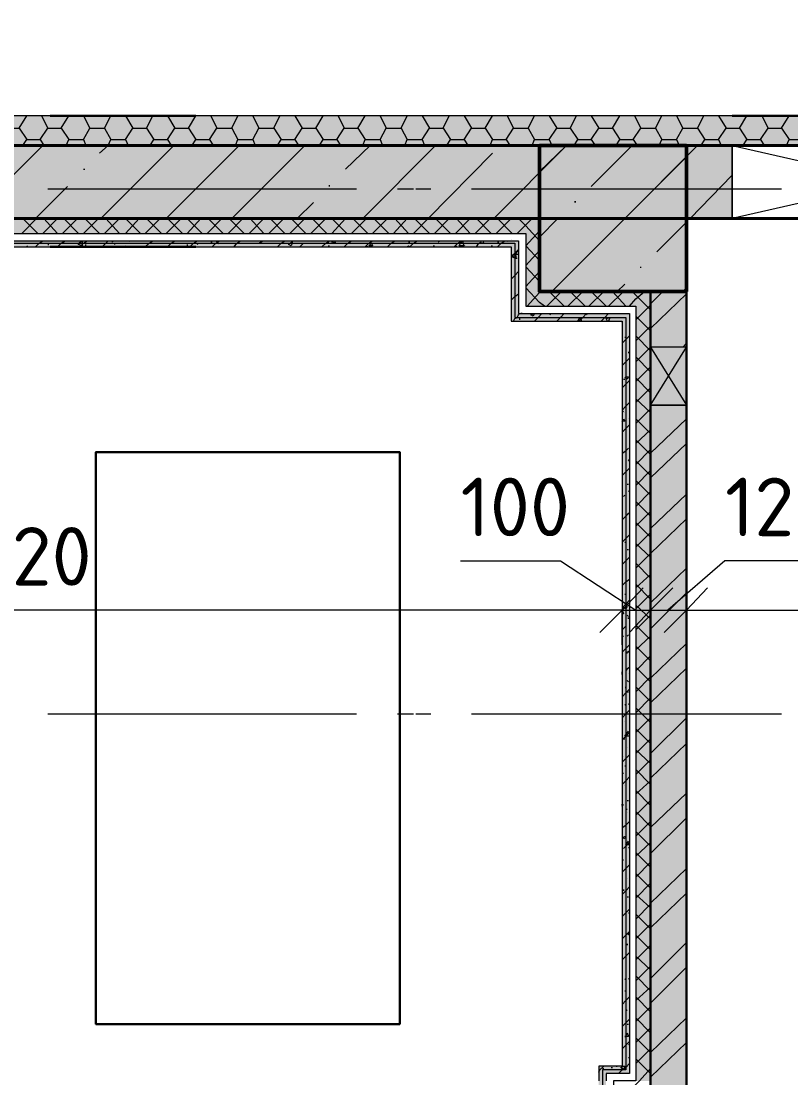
# Model space of a CAD drawing. Header units: millimetres. Extents: x -84737 to 172119, y -43083 to 59399.
# Drawn here: x -71648 to -69011, y 51635 to 55255 of the extents above; entities that cross this region are included whole.
import ezdxf

# ---------------------------------------------------------------- set-up
doc = ezdxf.new("R2010")
doc.units = ezdxf.units.MM
doc.layers.add('PDF _Геометрия', color=7, linetype='Continuous')
doc.layers.add('PDF _Текст', color=7, linetype='Continuous')
doc.layers.add('PDF _Сплошная заливка', color=7, linetype='Continuous', true_color=0xffffff)
doc.styles.add('PDF ISOCPEUR', font='isocpeur.ttf')

msp = doc.modelspace()

# ---------------------------------------------------------------- hatches: boundary and pattern name
at = {"layer": 'PDF _Сплошная заливка', "transparency": 33554559}
h = msp.add_hatch(color=256, dxfattribs=at)
h.paths.add_polyline_path([(-69212.4, 54578.8), (-69212.4, 54828.5), (-76860.6, 54828.5), (-76860.6, 54578.8)])
h.paths.add_polyline_path([(-68111.9, 54828.5), (-68111.9, 54578.8), (-66960.6, 54578.8), (-66960.6, 54828.5)])
h = msp.add_hatch(color=256, dxfattribs=at)
h.paths.add_polyline_path([(-69491.7, 54138.6), (-69369, 54138.6), (-69369, 54329.1), (-69491.7, 54329.1)])
h.paths.add_polyline_path([(-69369, 53939.7), (-69491.7, 53939.7), (-69491.7, 51573.7), (-69369, 51573.7)])

# ---------------------------------------------------------------- linework, layer by layer
at = {"layer": 'PDF _Геометрия', "lineweight": 18}
for points in [[(-65860.2, 53029.7), (-65860.2, 53131.3), (-66859.1, 53131.3), (-66859.1, 54828.5), (-66859.1, 54930.1), (-76860.6, 54930.1), (-76962.2, 54930.1), (-76962.2, 33830.8), (-76962.2, 33729.2), (-41061.5, 33729.2), (-41061.5, 33830.8), (-41061.5, 41529.8), (-27364.9, 41529.8), (-27263.4, 41529.8), (-27263.4, 56927.9), (-27263.4, 57029.5), (-43063.5, 57029.5), (-43063.5, 56927.9)], [(-69491.7, 54329.1), (-69542.5, 54329.1), (-69563.7, 54329.1), (-69576.4, 54329.1), (-69589.1, 54329.1), (-69872.6, 54329.1), (-69872.6, 54578.8), (-69919.2, 54578.8), (-69944.6, 54578.8), (-69957.3, 54578.8), (-69970, 54578.8)], [(-72962.4, 48966.4), (-72962.4, 52881.6), (-72962.4, 54528), (-72937, 54528), (-72911.6, 54528), (-69970, 54528), (-69944.6, 54528), (-69919.2, 54528), (-69919.2, 54278.3), (-69872.6, 54278.3), (-69589.1, 54278.3), (-69563.7, 54278.3), (-69542.5, 54278.3), (-69542.5, 51675.3), (-69542.5, 51649.9), (-69542.5, 51624.5), (-69618.7, 51624.5), (-69618.7, 51573.7), (-69618.7, 50676.4), (-69618.7, 50625.6), (-69542.5, 50625.6), (-69542.5, 50600.2), (-69542.5, 50574.8), (-69542.5, 50409.7)], [(-72937, 48966.4), (-72937, 52881.6), (-72937, 54502.6), (-72924.3, 54502.6), (-72911.6, 54502.6), (-69970, 54502.6), (-69957.3, 54502.6), (-69944.6, 54502.6), (-69944.6, 54252.9), (-69919.2, 54252.9), (-69872.6, 54252.9), (-69589.1, 54252.9), (-69576.4, 54252.9), (-69563.7, 54252.9), (-69563.7, 51675.3), (-69563.7, 51662.6), (-69563.7, 51649.9), (-69644.1, 51649.9), (-69644.1, 51624.5)], [(-72924.3, 48966.4), (-72924.3, 52881.6), (-72924.3, 54494.2), (-72911.6, 54494.2), (-69970, 54494.2), (-69957.3, 54494.2), (-69957.3, 54240.2), (-69944.6, 54240.2), (-69872.6, 54240.2), (-69589.1, 54240.2), (-69576.4, 54240.2), (-69576.4, 51675.3), (-69576.4, 51662.6), (-69656.8, 51662.6), (-69656.8, 51649.9), (-69656.8, 51573.7), (-69656.8, 50676.4), (-69656.8, 50600.2), (-69656.8, 50587.5), (-69576.4, 50587.5), (-69576.4, 50574.8), (-69576.4, 50409.7)], [(-72911.6, 48966.4), (-72911.6, 52881.6), (-72911.6, 54481.5), (-69970, 54481.5), (-69970, 54227.5), (-69957.3, 54227.5), (-69944.6, 54227.5), (-69919.2, 54227.5), (-69872.6, 54227.5), (-69589.1, 54227.5), (-69589.1, 51675.3), (-69669.5, 51675.3), (-69669.5, 51662.6), (-69669.5, 51649.9), (-69669.5, 51624.5)]]:
    msp.add_lwpolyline(points, dxfattribs=at)
at = {"layer": 'PDF _Геометрия', "lineweight": 40}
for points in [[(-66960.6, 54828.5), (-76860.6, 54828.5), (-76860.6, 54578.8), (-76860.6, 33830.8), (-76610.9, 33830.8), (-41163.1, 33830.8), (-41163.1, 34080.5), (-41163.1, 41631.4), (-27614.7, 41631.4), (-27364.9, 41631.4), (-27364.9, 56927.9), (-27614.7, 56927.9), (-43063.5, 56927.9)], [(-66859.1, 53029.7), (-66960.6, 53029.7), (-66960.6, 54578.8), (-66960.6, 54828.5), (-76860.6, 54828.5)], [(-73009, 52881.6), (-73009, 54578.8), (-72911.6, 54578.8), (-69970, 54578.8), (-67210.4, 54578.8), (-67210.4, 52780), (-66960.6, 52780), (-65860.2, 52780), (-65860.2, 53029.7), (-66859.1, 53029.7), (-65860.2, 53029.7)], [(-69919.2, 54578.8), (-69944.6, 54578.8), (-69957.3, 54578.8), (-69970, 54578.8), (-72911.6, 54578.8), (-72924.3, 54578.8), (-72937, 54578.8), (-72962.4, 54578.8)]]:
    msp.add_lwpolyline(points, dxfattribs=at)
at = {"layer": 'PDF _Геометрия', "lineweight": 9}
for points in [[(-71726.5, 54930.1), (-71701.1, 54887.8), (-71654.6, 54887.8), (-71629.2, 54930.1)], [(-71578.4, 54930.1), (-71557.2, 54887.8), (-71510.6, 54887.8), (-71485.2, 54930.1)], [(-71434.5, 54930.1), (-71413.3, 54887.8), (-71362.5, 54887.8), (-71341.3, 54849.7)], [(-71362.5, 54887.8), (-71341.3, 54930.1)], [(-71290.6, 54930.1), (-71265.2, 54887.8), (-71218.6, 54887.8), (-71197.4, 54930.1)], [(-71146.6, 54930.1), (-71121.2, 54887.8), (-71074.7, 54887.8), (-71049.3, 54930.1)], [(-70998.5, 54930.1), (-70977.3, 54887.8), (-70926.6, 54887.8), (-70905.4, 54930.1)], [(-70854.6, 54930.1), (-70833.4, 54887.8), (-70782.6, 54887.8), (-70761.5, 54930.1)], [(-70710.7, 54930.1), (-70685.3, 54887.8), (-70638.7, 54887.8), (-70613.3, 54930.1)], [(-70562.5, 54930.1), (-70541.4, 54887.8), (-70494.8, 54887.8), (-70469.4, 54930.1)], [(-70418.6, 54930.1), (-70397.5, 54887.8), (-70346.7, 54887.8), (-70325.5, 54930.1)], [(-70274.7, 54930.1), (-70249.3, 54887.8), (-70202.8, 54887.8), (-70181.6, 54930.1)], [(-70130.8, 54930.1), (-70105.4, 54887.8), (-70058.9, 54887.8), (-70033.5, 54930.1)], [(-69982.7, 54930.1), (-69961.5, 54887.8), (-69910.7, 54887.8), (-69889.6, 54930.1)], [(-69838.8, 54930.1), (-69813.4, 54887.8), (-69766.8, 54887.8), (-69745.7, 54930.1)], [(-69694.9, 54930.1), (-69669.5, 54887.8), (-69622.9, 54887.8), (-69597.5, 54930.1)], [(-69546.7, 54930.1), (-69525.6, 54887.8), (-69474.8, 54887.8), (-69453.6, 54930.1)], [(-69402.8, 54930.1), (-69381.7, 54887.8), (-69330.9, 54887.8), (-69309.7, 54930.1)], [(-69258.9, 54930.1), (-69233.5, 54887.8), (-69187, 54887.8), (-69161.6, 54930.1)], [(-69110.8, 54930.1), (-69089.6, 54887.8), (-69043.1, 54887.8), (-69017.7, 54930.1)], [(-71654.6, 54887.8), (-71629.2, 54849.7), (-71582.6, 54849.7), (-71569.9, 54828.5)], [(-71582.6, 54849.7), (-71557.2, 54887.8)], [(-71510.6, 54887.8), (-71485.2, 54849.7), (-71434.5, 54849.7), (-71426, 54828.5)], [(-71434.5, 54849.7), (-71413.3, 54887.8)], [(-71290.6, 54849.7), (-71265.2, 54887.8)], [(-71218.6, 54887.8), (-71193.2, 54849.7), (-71146.6, 54849.7), (-71133.9, 54828.5)], [(-71146.6, 54849.7), (-71121.2, 54887.8)], [(-71074.7, 54887.8), (-71049.3, 54849.7), (-71002.7, 54849.7), (-70990, 54828.5)], [(-71002.7, 54849.7), (-70977.3, 54887.8)], [(-70926.6, 54887.8), (-70905.4, 54849.7), (-70854.6, 54849.7), (-70846.1, 54828.5)], [(-70854.6, 54849.7), (-70833.4, 54887.8)], [(-70782.6, 54887.8), (-70757.2, 54849.7), (-70710.7, 54849.7), (-70698, 54828.5)], [(-70710.7, 54849.7), (-70685.3, 54887.8)], [(-70638.7, 54887.8), (-70613.3, 54849.7), (-70566.8, 54849.7), (-70554.1, 54828.5)], [(-70566.8, 54849.7), (-70541.4, 54887.8)], [(-70494.8, 54887.8), (-70469.4, 54849.7), (-70418.6, 54849.7), (-70410.2, 54828.5)], [(-70418.6, 54849.7), (-70397.5, 54887.8)], [(-70346.7, 54887.8), (-70325.5, 54849.7), (-70274.7, 54849.7), (-70266.3, 54828.5)], [(-70274.7, 54849.7), (-70249.3, 54887.8)], [(-70202.8, 54887.8), (-70177.4, 54849.7), (-70130.8, 54849.7), (-70118.1, 54828.5)], [(-70130.8, 54849.7), (-70105.4, 54887.8)], [(-70058.9, 54887.8), (-70033.5, 54849.7), (-69986.9, 54849.7), (-69974.2, 54828.5)], [(-69986.9, 54849.7), (-69961.5, 54887.8)], [(-69910.7, 54887.8), (-69889.6, 54849.7), (-69838.8, 54849.7), (-69830.3, 54828.5)], [(-69838.8, 54849.7), (-69813.4, 54887.8)], [(-69766.8, 54887.8), (-69741.4, 54849.7), (-69694.9, 54849.7), (-69682.2, 54828.5)], [(-69694.9, 54849.7), (-69669.5, 54887.8)], [(-69622.9, 54887.8), (-69597.5, 54849.7), (-69551, 54849.7), (-69538.3, 54828.5)], [(-69551, 54849.7), (-69525.6, 54887.8)], [(-69474.8, 54887.8), (-69453.6, 54849.7), (-69402.8, 54849.7), (-69394.4, 54828.5)], [(-69402.8, 54849.7), (-69381.7, 54887.8)], [(-69330.9, 54887.8), (-69305.5, 54849.7), (-69258.9, 54849.7), (-69250.5, 54828.5)], [(-69258.9, 54849.7), (-69233.5, 54887.8)], [(-69187, 54887.8), (-69161.6, 54849.7), (-69115, 54849.7), (-69102.3, 54828.5)], [(-69115, 54849.7), (-69089.6, 54887.8)], [(-69043.1, 54887.8), (-69017.7, 54849.7), (-68966.9, 54849.7), (-68958.4, 54828.5)], [(-71641.9, 54828.5), (-71629.2, 54849.7)], [(-71493.7, 54828.5), (-71485.2, 54849.7)], [(-71379.4, 54803.1), (-71349.8, 54828.5), (-71341.3, 54849.7), (-71290.6, 54849.7), (-71282.1, 54828.5)], [(-71205.9, 54828.5), (-71193.2, 54849.7)], [(-71062, 54828.5), (-71049.3, 54849.7)], [(-70913.9, 54828.5), (-70905.4, 54849.7)], [(-70769.9, 54828.5), (-70757.2, 54849.7)], [(-70626, 54828.5), (-70613.3, 54849.7)], [(-70477.9, 54828.5), (-70469.4, 54849.7)], [(-70334, 54828.5), (-70325.5, 54849.7)], [(-70190.1, 54828.5), (-70177.4, 54849.7)], [(-70041.9, 54828.5), (-70033.5, 54849.7)], [(-69898, 54828.5), (-69889.6, 54849.7)], [(-69754.1, 54828.5), (-69741.4, 54849.7)], [(-69610.2, 54828.5), (-69597.5, 54849.7)], [(-69462.1, 54828.5), (-69453.6, 54849.7)], [(-69318.2, 54828.5), (-69305.5, 54849.7)], [(-69174.3, 54828.5), (-69161.6, 54849.7)], [(-69026.1, 54828.5), (-69017.7, 54849.7)], [(-71823.9, 54578.8), (-71574.1, 54828.5)], [(-71375.2, 54578.8), (-71125.5, 54828.5)], [(-71150.9, 54578.8), (-70901.2, 54828.5)], [(-70926.6, 54578.8), (-70676.8, 54828.5)], [(-70537.2, 54748.1), (-70452.5, 54828.5)], [(-70477.9, 54578.8), (-70228.2, 54828.5)], [(-70029.2, 54578.8), (-69779.5, 54828.5), (-69872.6, 54739.6)], [(-69580.6, 54578.8), (-69330.9, 54828.5)], [(-70304.4, 54528), (-70253.6, 54578.8), (-70033.5, 54803.1)], [(-69830.3, 54329.1), (-69369, 54790.4)], [(-71434.5, 54748.1), (-71430.2, 54748.1)], [(-69356.3, 54578.8), (-69212.4, 54727)], [(-71599.5, 54578.8), (-71489.5, 54688.9)], [(-71557.2, 54680.4), (-70558.3, 54680.4)], [(-71497.9, 54680.4), (-70499.1, 54680.4)], [(-70592.2, 54688.9), (-70592.2, 54693.1)], [(-70359.4, 54680.4), (-70304.4, 54680.4)], [(-70295.9, 54680.4), (-70245.1, 54680.4)], [(-70105.4, 54680.4), (-69106.5, 54680.4)], [(-70046.2, 54680.4), (-69043.1, 54680.4)], [(-70702.2, 54578.8), (-70647.2, 54633.8)], [(-71646.1, 54528), (-71595.3, 54578.8)], [(-71591.1, 54528), (-71641.9, 54578.8)], [(-71574.1, 54528), (-71523.3, 54578.8)], [(-71523.3, 54528), (-71569.9, 54578.8)], [(-71506.4, 54528), (-71455.6, 54578.8)], [(-71451.4, 54528), (-71502.2, 54578.8)], [(-71434.5, 54528), (-71383.7, 54578.8)], [(-71379.4, 54528), (-71430.2, 54578.8)], [(-71362.5, 54528), (-71311.7, 54578.8)], [(-71311.7, 54528), (-71358.3, 54578.8)], [(-71290.6, 54528), (-71244, 54578.8)], [(-71239.8, 54528), (-71290.6, 54578.8)], [(-71222.8, 54528), (-71172, 54578.8)], [(-71167.8, 54528), (-71218.6, 54578.8)], [(-71150.9, 54528), (-71100.1, 54578.8)], [(-71095.9, 54528), (-71146.6, 54578.8)], [(-71078.9, 54528), (-71032.4, 54578.8)], [(-71028.1, 54528), (-71078.9, 54578.8)], [(-71011.2, 54528), (-70960.4, 54578.8)], [(-70956.2, 54528), (-71007, 54578.8)], [(-70939.2, 54528), (-70888.5, 54578.8)], [(-70884.2, 54528), (-70935, 54578.8)], [(-70867.3, 54528), (-70816.5, 54578.8)], [(-70816.5, 54528), (-70863.1, 54578.8)], [(-70799.6, 54528), (-70748.8, 54578.8)], [(-70744.5, 54528), (-70795.3, 54578.8)], [(-70727.6, 54528), (-70676.8, 54578.8)], [(-70672.6, 54528), (-70723.4, 54578.8)], [(-70655.7, 54528), (-70604.9, 54578.8)], [(-70600.6, 54528), (-70651.4, 54578.8)], [(-70583.7, 54528), (-70537.2, 54578.8)], [(-70532.9, 54528), (-70583.7, 54578.8)], [(-70516, 54528), (-70465.2, 54578.8)], [(-70461, 54528), (-70511.8, 54578.8)], [(-70444, 54528), (-70393.2, 54578.8)], [(-70389, 54528), (-70439.8, 54578.8)], [(-70372.1, 54528), (-70325.5, 54578.8)], [(-70321.3, 54528), (-70367.9, 54578.8)], [(-70249.3, 54528), (-70300.1, 54578.8)], [(-70232.4, 54528), (-70181.6, 54578.8)], [(-70177.4, 54528), (-70228.2, 54578.8)], [(-70160.5, 54528), (-70109.7, 54578.8)], [(-70109.7, 54528), (-70156.2, 54578.8)], [(-70092.7, 54528), (-70041.9, 54578.8)], [(-70037.7, 54528), (-70088.5, 54578.8)], [(-70020.8, 54528), (-69970, 54578.8)], [(-69965.8, 54528), (-70016.5, 54578.8)], [(-69948.8, 54528), (-69919.2, 54557.6), (-69898, 54578.8)], [(-69872.6, 54502.6), (-69919.2, 54553.4), (-69944.6, 54578.8)], [(-69872.6, 54574.6), (-69876.9, 54578.8)], [(-69872.6, 54515.3), (-69809.2, 54578.8)], [(-69470.5, 54464.5), (-69369, 54566.1)], [(-69872.6, 54434.9), (-69919.2, 54485.7), (-69872.6, 54536.5)], [(-71637.6, 54481.5), (-71633.4, 54481.5)], [(-71633.4, 54481.5), (-71633.4, 54481.5)], [(-71629.2, 54485.7), (-71624.9, 54481.5), (-71620.7, 54481.5)], [(-71599.5, 54481.5), (-71586.8, 54494.2), (-71574.1, 54502.6)], [(-71557.2, 54489.9), (-71553, 54489.9)], [(-71531.8, 54481.5), (-71531.8, 54481.5)], [(-71523.3, 54481.5), (-71510.6, 54494.2), (-71497.9, 54502.6)], [(-71442.9, 54485.7), (-71434.5, 54494.2), (-71421.8, 54502.6)], [(-71442.9, 54502.6), (-71442.9, 54502.6)], [(-71426, 54485.7), (-71426, 54489.9)], [(-71371, 54481.5), (-71358.3, 54494.2), (-71349.8, 54502.6)], [(-71337.1, 54498.4), (-71332.9, 54502.6)], [(-71328.6, 54494.2), (-71328.6, 54489.9)], [(-71328.6, 54494.2), (-71328.6, 54494.2)], [(-71299, 54481.5), (-71290.6, 54485.7)], [(-71277.9, 54498.4), (-71277.9, 54498.4)], [(-71222.8, 54481.5), (-71210.1, 54494.2), (-71197.4, 54502.6)], [(-71146.6, 54481.5), (-71133.9, 54494.2), (-71121.2, 54502.6)], [(-71078.9, 54489.9), (-71078.9, 54485.7)], [(-71070.5, 54481.5), (-71057.8, 54494.2), (-71045.1, 54502.6)], [(-71062, 54481.5), (-71062, 54481.5)], [(-71045.1, 54489.9), (-71040.8, 54494.2)], [(-71040.8, 54494.2), (-71040.8, 54494.2)], [(-70998.5, 54498.4), (-70994.3, 54498.4)], [(-70994.3, 54481.5), (-70981.6, 54494.2), (-70968.9, 54502.6)], [(-70981.6, 54502.6), (-70977.3, 54498.4), (-70977.3, 54502.6)], [(-70973.1, 54489.9), (-70973.1, 54489.9)], [(-70918.1, 54481.5), (-70909.6, 54494.2), (-70896.9, 54502.6)], [(-70884.2, 54502.6), (-70880, 54502.6)], [(-70846.1, 54481.5), (-70846.1, 54481.5)], [(-70833.4, 54494.2), (-70820.7, 54502.6)], [(-70769.9, 54481.5), (-70757.2, 54494.2), (-70744.5, 54502.6)], [(-70702.2, 54481.5), (-70702.2, 54481.5)], [(-70693.8, 54481.5), (-70681.1, 54494.2)], [(-70681.1, 54494.2), (-70681.1, 54494.2)], [(-70643, 54481.5), (-70638.7, 54481.5)], [(-70617.6, 54481.5), (-70604.9, 54494.2), (-70592.2, 54502.6)], [(-70609.1, 54481.5), (-70609.1, 54481.5)], [(-70596.4, 54498.4), (-70596.4, 54494.2)], [(-70596.4, 54485.7), (-70592.2, 54485.7)], [(-70541.4, 54481.5), (-70528.7, 54494.2), (-70516, 54502.6)], [(-70528.7, 54494.2), (-70528.7, 54494.2)], [(-70520.2, 54494.2), (-70516, 54494.2)], [(-70465.2, 54481.5), (-70461, 54481.5), (-70469.4, 54481.5), (-70456.7, 54494.2), (-70444, 54502.6)], [(-70448.3, 54494.2), (-70448.3, 54494.2)], [(-70448.3, 54494.2), (-70448.3, 54494.2)], [(-70431.3, 54502.6), (-70431.3, 54502.6)], [(-70418.6, 54502.6), (-70414.4, 54502.6)], [(-70393.2, 54481.5), (-70380.5, 54494.2), (-70367.9, 54502.6)], [(-70325.5, 54481.5), (-70321.3, 54485.7), (-70317.1, 54481.5), (-70304.4, 54494.2), (-70291.7, 54502.6)], [(-70321.3, 54498.4), (-70317.1, 54498.4)], [(-70236.6, 54485.7), (-70232.4, 54485.7)], [(-70228.2, 54494.2), (-70223.9, 54494.2)], [(-70219.7, 54498.4), (-70215.5, 54502.6)], [(-70164.7, 54481.5), (-70152, 54494.2), (-70139.3, 54502.6)], [(-70160.5, 54481.5), (-70156.2, 54485.7)], [(-70130.8, 54489.9), (-70130.8, 54489.9)], [(-70126.6, 54485.7), (-70126.6, 54485.7)], [(-70084.3, 54481.5), (-70088.5, 54481.5), (-70080, 54494.2), (-70071.6, 54498.4)], [(-70067.3, 54494.2), (-70063.1, 54498.4)], [(-70037.7, 54485.7), (-70033.5, 54485.7)], [(-70016.5, 54481.5), (-70003.8, 54494.2), (-69991.2, 54502.6)], [(-70016.5, 54498.4), (-70012.3, 54498.4)], [(-69982.7, 54498.4), (-69982.7, 54498.4)], [(-69970, 54506.9), (-69970, 54506.9)], [(-69965.8, 54451.8), (-69957.3, 54460.3), (-69944.6, 54473)], [(-69944.6, 54456.1), (-69957.3, 54456.1), (-69944.6, 54468.8)], [(-69957.3, 54456.1), (-69957.3, 54456.1)], [(-69919.2, 54418), (-69872.6, 54468.8)], [(-69953.1, 54443.4), (-69948.8, 54443.4)], [(-69872.6, 54363), (-69919.2, 54413.7)], [(-69525.6, 54409.5), (-69525.6, 54413.7)], [(-69970, 54371.4), (-69957.3, 54384.1), (-69944.6, 54396.8)], [(-69919.2, 54346), (-69872.6, 54396.8)], [(-69855.7, 54278.3), (-69872.6, 54291), (-69919.2, 54341.8)], [(-69606, 54329.1), (-69580.6, 54354.5)], [(-69381.7, 54329.1), (-69369, 54341.8)], [(-69970, 54299.5), (-69957.3, 54312.2), (-69944.6, 54320.6)], [(-69953.1, 54320.6), (-69953.1, 54320.6)], [(-69915, 54278.3), (-69872.6, 54324.9), (-69868.4, 54329.1)], [(-69847.2, 54278.3), (-69796.5, 54329.1)], [(-69788, 54278.3), (-69838.8, 54329.1)], [(-69775.3, 54278.3), (-69724.5, 54329.1)], [(-69716, 54278.3), (-69766.8, 54329.1)], [(-69703.3, 54278.3), (-69652.5, 54329.1)], [(-69644.1, 54278.3), (-69694.9, 54329.1)], [(-69635.6, 54278.3), (-69584.8, 54329.1)], [(-69576.4, 54278.3), (-69622.9, 54329.1)], [(-69563.7, 54278.3), (-69542.5, 54303.7), (-69512.9, 54329.1)], [(-69491.7, 54265.6), (-69542.5, 54316.4), (-69555.2, 54329.1)], [(-69491.7, 54286.8), (-69449.4, 54329.1)], [(-69491.7, 54202.1), (-69369, 54320.6)], [(-69542.5, 54231.7), (-69491.7, 54282.5)], [(-69961.5, 54227.5), (-69957.3, 54236), (-69948.8, 54240.2), (-69944.6, 54248.7), (-69940.4, 54252.9)], [(-69940.4, 54236), (-69940.4, 54231.7)], [(-69936.1, 54252.9), (-69936.1, 54252.9)], [(-69931.9, 54252.9), (-69936.1, 54252.9), (-69919.2, 54252.9)], [(-69919.2, 54252.9), (-69919.2, 54252.9)], [(-69889.6, 54227.5), (-69876.9, 54240.2), (-69864.2, 54252.9)], [(-69838.8, 54252.9), (-69834.5, 54248.7)], [(-69813.4, 54227.5), (-69800.7, 54240.2), (-69804.9, 54236)], [(-69800.7, 54240.2), (-69788, 54252.9)], [(-69741.4, 54227.5), (-69733, 54240.2), (-69728.7, 54227.5)], [(-69737.2, 54227.5), (-69724.5, 54240.2), (-69711.8, 54252.9)], [(-69711.8, 54248.7), (-69707.6, 54252.9)], [(-69661, 54227.5), (-69648.3, 54240.2), (-69635.6, 54252.9)], [(-69639.8, 54227.5), (-69644.1, 54236), (-69631.4, 54240.2), (-69635.6, 54227.5)], [(-69589.1, 54223.3), (-69589.1, 54227.5)], [(-69576.4, 54240.2), (-69576.4, 54240.2)], [(-69576.4, 54236), (-69576.4, 54236)], [(-69491.7, 54193.6), (-69542.5, 54244.4)], [(-69542.5, 54159.8), (-69491.7, 54210.6)], [(-69589.1, 54151.3), (-69576.4, 54164), (-69563.7, 54176.7)], [(-69580.6, 54172.5), (-69576.4, 54172.5)], [(-69576.4, 54172.5), (-69576.4, 54172.5)], [(-69491.7, 54125.9), (-69542.5, 54176.7)], [(-69567.9, 54121.7), (-69567.9, 54117.5)], [(-69542.5, 54087.8), (-69491.7, 54138.6), (-69369, 53939.7), (-69491.7, 53939.7), (-69369, 54138.6), (-69491.7, 54138.6)], [(-69381.7, 54138.6), (-69369, 54151.3)], [(-69589.1, 54075.1), (-69576.4, 54087.8), (-69563.7, 54100.5)], [(-69491.7, 54054), (-69542.5, 54104.8)], [(-69542.5, 54020.1), (-69491.7, 54070.9)], [(-69589.1, 53998.9), (-69576.4, 54011.6), (-69563.7, 54024.3)], [(-69584.8, 54028.6), (-69580.6, 54028.6)], [(-69491.7, 53982), (-69542.5, 54032.8)], [(-69542.5, 53948.2), (-69491.7, 53998.9)], [(-69589.1, 53922.8), (-69576.4, 53935.5), (-69563.7, 53948.2)], [(-69491.7, 53914.3), (-69542.5, 53960.9)], [(-69589.1, 53914.3), (-69584.8, 53918.5)], [(-69580.6, 53914.3), (-69580.6, 53914.3)], [(-69542.5, 53876.2), (-69491.7, 53927)], [(-69589.1, 53846.6), (-69576.4, 53859.3), (-69563.7, 53872)], [(-69567.9, 53893.1), (-69567.9, 53893.1)], [(-69491.7, 53842.3), (-69542.5, 53893.1)], [(-69491.7, 53774.6), (-69369, 53893.1)], [(-69589.1, 53850.8), (-69584.8, 53850.8)], [(-69542.5, 53808.5), (-69491.7, 53855)], [(-69491.7, 53770.4), (-69542.5, 53821.2)], [(-69491.7, 53690), (-69369, 53808.5)], [(-69589.1, 53774.6), (-69576.4, 53783.1), (-69567.9, 53791.6)], [(-69567.9, 53791.6), (-69567.9, 53791.6)], [(-69542.5, 53736.5), (-69491.7, 53787.3)], [(-69589.1, 53736.5), (-69589.1, 53237.1), (-69491.7, 53237.1), (-69369, 53237.1), (-67091.8, 53237.1)], [(-69589.1, 53698.4), (-69576.4, 53711.1), (-69563.7, 53723.8)], [(-69563.7, 53749.2), (-69567.9, 53749.2), (-69563.7, 53753.5)], [(-69491.7, 53698.4), (-69542.5, 53749.2)], [(-69491.7, 53736.5), (-69491.7, 53237.1), (-69491.7, 53118.6)], [(-69369, 53736.5), (-69369, 53237.1), (-69369, 53118.6)], [(-69542.5, 53664.6), (-69491.7, 53715.4)], [(-69572.1, 53668.8), (-69567.9, 53668.8)], [(-69567.9, 53643.4), (-69563.7, 53647.6)], [(-69491.7, 53630.7), (-69542.5, 53681.5)], [(-69584.8, 53626.5), (-69580.6, 53630.7)], [(-69542.5, 53592.6), (-69491.7, 53643.4)], [(-69491.7, 53516.4), (-69369, 53634.9)], [(-69491.7, 53558.8), (-69542.5, 53609.6)], [(-69542.5, 53524.9), (-69491.7, 53575.7)], [(-69589.1, 53546.1), (-69576.4, 53558.8), (-69563.7, 53571.5)], [(-69572.1, 53567.2), (-69567.9, 53567.2)], [(-69542.5, 53381), (-69491.7, 53431.8), (-69369, 53550.3)], [(-69491.7, 53486.8), (-69542.5, 53537.6)], [(-69542.5, 53452.9), (-69491.7, 53503.7)], [(-69589.1, 53469.9), (-69576.4, 53482.6), (-69563.7, 53495.3)], [(-69580.6, 53469.9), (-69576.4, 53469.9)], [(-69576.4, 53469.9), (-69576.4, 53469.9)], [(-69572.1, 53444.5), (-69567.9, 53444.5)], [(-69491.7, 53419.1), (-69542.5, 53465.6)], [(-70143.5, 53406.4), (-69800.7, 53406.4), (-69542.5, 53237.1)], [(-69589.1, 53393.7), (-69576.4, 53406.4), (-69563.7, 53419.1)], [(-69491.7, 53347.1), (-69542.5, 53397.9)], [(-68894.9, 53406.4), (-69237.8, 53406.4), (-69432.5, 53237.1)], [(-69542.5, 53313.3), (-69491.7, 53359.8)], [(-69491.7, 53262.5), (-69369, 53381)], [(-69589.1, 53321.7), (-69576.4, 53334.4), (-69563.7, 53342.9)], [(-69491.7, 53275.2), (-69542.5, 53326)], [(-69589.1, 53118.6), (-69589.1, 53237.1), (-72911.6, 53237.1), (-73009, 53237.1), (-72962.4, 53287.9)], [(-69580.6, 53292.1), (-69576.4, 53292.1)], [(-69576.4, 53292.1), (-69576.4, 53292.1)], [(-69542.5, 53241.3), (-69491.7, 53292.1)], [(-69491.7, 53173.6), (-69369, 53296.3)], [(-69589.1, 53245.6), (-69576.4, 53258.2), (-69563.7, 53270.9), (-69567.9, 53266.7)], [(-69491.7, 53207.5), (-69542.5, 53254)], [(-69589.1, 53232.9), (-69589.1, 53237.1), (-69584.8, 53224.4), (-69589.1, 53224.4)], [(-69576.4, 53241.3), (-69576.4, 53241.3)], [(-69572.1, 53220.2), (-69567.9, 53215.9)], [(-69542.5, 53169.4), (-69491.7, 53220.2)], [(-69589.1, 53169.4), (-69576.4, 53182.1)], [(-69576.4, 53182.1), (-69576.4, 53182.1)], [(-69576.4, 53177.8), (-69576.4, 53177.8)], [(-69567.9, 53207.5), (-69567.9, 53211.7)], [(-69491.7, 53135.5), (-69542.5, 53186.3)], [(-69589.1, 53148.2), (-69584.8, 53148.2)], [(-69572.1, 53148.2), (-69567.9, 53152.4)], [(-69542.5, 53101.6), (-69491.7, 53148.2)], [(-69589.1, 53093.2), (-69576.4, 53105.9), (-69563.7, 53118.6)], [(-69491.7, 53063.6), (-69542.5, 53114.3)], [(-69491.7, 53004.3), (-69369, 53122.8)], [(-69563.7, 53093.2), (-69572.1, 53093.2), (-69563.7, 53097.4)], [(-69572.1, 53088.9), (-69572.1, 53093.2)], [(-69542.5, 53029.7), (-69491.7, 53080.5)], [(-69576.4, 53033.9), (-69563.7, 53042.4)], [(-69576.4, 53029.7), (-69572.1, 53033.9)], [(-69491.7, 52991.6), (-69542.5, 53042.4)], [(-69491.7, 52919.6), (-69369, 53038.2)], [(-69589.1, 53017), (-69589.1, 53021.2), (-69589.1, 53025.5), (-69589.1, 53008.5)], [(-69589.1, 53017), (-69589.1, 53017)], [(-69589.1, 53008.5), (-69589.1, 53008.5)], [(-69572.1, 52995.8), (-69567.9, 52991.6)], [(-69567.9, 53021.2), (-69567.9, 53021.2)], [(-69542.5, 52957.7), (-69491.7, 53008.5)], [(-69589.1, 52940.8), (-69576.4, 52953.5), (-69563.7, 52966.2)], [(-69576.4, 52970.4), (-69576.4, 52974.7)], [(-69491.7, 52923.9), (-69542.5, 52974.7)], [(-69572.1, 52957.7), (-69567.9, 52957.7)], [(-69542.5, 52885.8), (-69491.7, 52936.6)], [(-69589.1, 52868.9), (-69576.4, 52881.6), (-69563.7, 52894.2)], [(-69580.6, 52911.2), (-69576.4, 52915.4)], [(-69576.4, 52915.4), (-69576.4, 52915.4)], [(-69491.7, 52851.9), (-69542.5, 52902.7)], [(-71557.2, 52881.6), (-70558.3, 52881.6)], [(-71497.9, 52881.6), (-70499.1, 52881.6)], [(-70359.4, 52881.6), (-70304.4, 52881.6)], [(-70295.9, 52881.6), (-70245.1, 52881.6)], [(-70105.4, 52881.6), (-69106.5, 52881.6)], [(-70046.2, 52881.6), (-69043.1, 52881.6)], [(-69580.6, 52856.2), (-69580.6, 52856.2)], [(-69542.5, 52818.1), (-69491.7, 52868.9)], [(-69491.7, 52746.1), (-69369, 52868.9)], [(-69589.1, 52792.7), (-69576.4, 52805.4), (-69580.6, 52805.4), (-69576.4, 52809.6), (-69567.9, 52822.3), (-69563.7, 52813.8)], [(-69563.7, 52805.4), (-69576.4, 52805.4), (-69563.7, 52818.1)], [(-69491.7, 52780), (-69542.5, 52830.8)], [(-69584.8, 52796.9), (-69580.6, 52796.9)], [(-69542.5, 52746.1), (-69491.7, 52796.9)], [(-69491.7, 52661.5), (-69369, 52780)], [(-69572.1, 52767.3), (-69572.1, 52767.3)], [(-69491.7, 52712.2), (-69542.5, 52758.8)], [(-69589.1, 52716.5), (-69576.4, 52729.2), (-69563.7, 52741.9)], [(-69584.8, 52737.6), (-69584.8, 52737.6)], [(-69542.5, 52674.2), (-69491.7, 52724.9)], [(-69589.1, 52678.4), (-69584.8, 52678.4)], [(-69580.6, 52703.8), (-69576.4, 52703.8)], [(-69576.4, 52703.8), (-69576.4, 52703.8)], [(-69491.7, 52640.3), (-69542.5, 52691.1)], [(-69589.1, 52640.3), (-69576.4, 52653), (-69563.7, 52665.7)], [(-69580.6, 52636.1), (-69580.6, 52636.1)], [(-69563.7, 52648.8), (-69563.7, 52648.8)], [(-69542.5, 52606.4), (-69491.7, 52653)], [(-69589.1, 52619.1), (-69589.1, 52619.1)], [(-69491.7, 52568.3), (-69542.5, 52619.1)], [(-69491.7, 52492.2), (-69369, 52610.7)], [(-69589.1, 52564.1), (-69584.8, 52572.6)], [(-69589.1, 52568.3), (-69589.1, 52572.6)], [(-69589.1, 52568.3), (-69589.1, 52568.3)], [(-69572.1, 52585.3), (-69567.9, 52585.3)], [(-69542.5, 52534.5), (-69491.7, 52585.3)], [(-69589.1, 52559.9), (-69589.1, 52559.9)], [(-69576.4, 52555.6), (-69572.1, 52555.6)], [(-69572.1, 52542.9), (-69572.1, 52542.9)], [(-69491.7, 52496.4), (-69542.5, 52547.2)], [(-69491.7, 52403.3), (-69369, 52526)], [(-69589.1, 52492.2), (-69576.4, 52500.6), (-69563.7, 52513.3)], [(-69542.5, 52462.5), (-69491.7, 52513.3)], [(-69576.4, 52462.5), (-69576.4, 52462.5)], [(-69576.4, 52462.5), (-69576.4, 52462.5)], [(-69491.7, 52428.7), (-69542.5, 52479.5)], [(-69584.8, 52420.2), (-69576.4, 52428.7), (-69563.7, 52441.4)], [(-69563.7, 52432.9), (-69576.4, 52432.9), (-69567.9, 52445.6), (-69563.7, 52437.1)], [(-69572.1, 52441.4), (-69572.1, 52441.4)], [(-69567.9, 52424.4), (-69563.7, 52424.4)], [(-69542.5, 52394.8), (-69491.7, 52441.4)], [(-69589.1, 52382.1), (-69584.8, 52382.1)], [(-69491.7, 52356.7), (-69542.5, 52407.5)], [(-69589.1, 52339.8), (-69576.4, 52352.5), (-69563.7, 52365.2)], [(-69542.5, 52322.9), (-69491.7, 52373.6)], [(-69491.7, 52234), (-69369, 52352.5)], [(-69589.1, 52318.6), (-69589.1, 52318.6)], [(-69572.1, 52318.6), (-69572.1, 52318.6)], [(-69491.7, 52284.8), (-69542.5, 52335.5)], [(-69589.1, 52263.6), (-69576.4, 52276.3), (-69563.7, 52289)], [(-69584.8, 52280.5), (-69584.8, 52276.3)], [(-69542.5, 52250.9), (-69491.7, 52301.7)], [(-69572.1, 52255.1), (-69567.9, 52255.1)], [(-69491.7, 52217), (-69542.5, 52263.6)], [(-69491.7, 52149.3), (-69369, 52267.8)], [(-69589.1, 52187.4), (-69576.4, 52200.1), (-69563.7, 52212.8)], [(-69567.9, 52200.1), (-69563.7, 52200.1)], [(-69542.5, 52178.9), (-69491.7, 52229.7)], [(-69491.7, 52145.1), (-69542.5, 52195.9)], [(-69589.1, 52111.2), (-69576.4, 52123.9), (-69563.7, 52136.6)], [(-69563.7, 52123.9), (-69572.1, 52128.2), (-69563.7, 52132.4)], [(-69542.5, 52111.2), (-69491.7, 52162)], [(-69572.1, 52094.3), (-69572.1, 52090.1)], [(-69491.7, 52073.1), (-69542.5, 52123.9)], [(-69491.7, 51975.8), (-69369, 52098.5)], [(-69589.1, 52039.3), (-69576.4, 52052), (-69563.7, 52064.7)], [(-69542.5, 52039.3), (-69491.7, 52090.1)], [(-69491.7, 52005.4), (-69542.5, 52052)], [(-69542.5, 51967.3), (-69491.7, 52018.1)], [(-69491.7, 51933.5), (-69542.5, 51984.2)], [(-69491.7, 51891.1), (-69369, 52013.9)], [(-69580.6, 51971.5), (-69576.4, 51975.8)], [(-69576.4, 51975.8), (-69576.4, 51975.8)], [(-69567.9, 51975.8), (-69563.7, 51971.5)], [(-69542.5, 51899.6), (-69491.7, 51946.2)], [(-69589.1, 51886.9), (-69576.4, 51899.6), (-69563.7, 51912.3)], [(-69580.6, 51933.5), (-69576.4, 51933.5)], [(-69576.4, 51933.5), (-69576.4, 51933.5)], [(-69491.7, 51861.5), (-69542.5, 51912.3)], [(-69589.1, 51886.9), (-69589.1, 51886.9)], [(-69542.5, 51827.6), (-69491.7, 51878.4)], [(-69576.4, 51870), (-69572.1, 51865.7)], [(-69542.5, 51772.6), (-69491.7, 51721.8), (-69369, 51840.3)], [(-69491.7, 51789.5), (-69542.5, 51840.3)], [(-69589.1, 51810.7), (-69576.4, 51823.4), (-69563.7, 51836.1)], [(-69572.1, 51819.2), (-69567.9, 51819.2)], [(-69542.5, 51755.7), (-69491.7, 51806.5)], [(-69589.1, 51734.5), (-69576.4, 51747.2), (-69563.7, 51759.9)], [(-69567.9, 51751.5), (-69563.7, 51747.2)], [(-69542.5, 51683.7), (-69491.7, 51734.5)], [(-69491.7, 51637.2), (-69369, 51755.7)], [(-69567.9, 51704.9), (-69563.7, 51704.9)], [(-69491.7, 51649.9), (-69542.5, 51700.7)], [(-69669.5, 51654.1), (-69665.2, 51662.6), (-69652.5, 51675.3)], [(-69656.8, 51666.8), (-69652.5, 51666.8)], [(-69627.2, 51671), (-69622.9, 51671)], [(-69618.7, 51535.6), (-69580.6, 51573.7), (-69529.8, 51624.5), (-69491.7, 51666.8)], [(-69610.2, 51675.3), (-69606, 51675.3)], [(-69601.8, 51649.9), (-69589.1, 51662.6), (-69576.4, 51671), (-69563.7, 51683.7)], [(-69580.6, 51675.3), (-69580.6, 51675.3)]]:
    msp.add_lwpolyline(points, dxfattribs=at)
at = {"layer": 'PDF _Геометрия', "lineweight": 30}
for points in [[(-71548.7, 54930.1), (-71049.3, 54930.1)], [(-69212.4, 54930.1), (-68111.9, 54930.1)], [(-67460.1, 54578.8), (-68111.9, 54578.8), (-69212.4, 54578.8), (-69369, 54578.8), (-69369, 47078.7), (-69872.6, 47078.7), (-69872.6, 47159.1), (-73009, 47159.1), (-73009, 47099.9)], [(-71049.3, 54481.5), (-71548.7, 54481.5)], [(-69491.7, 51624.5), (-69491.7, 51649.9), (-69491.7, 51662.6), (-69491.7, 51675.3), (-69491.7, 54329.1)]]:
    msp.add_lwpolyline(points, dxfattribs=at)
at = {"layer": 'PDF _Геометрия', "lineweight": 50}
msp.add_lwpolyline([(-69369, 54329.1), (-69369, 54828.5), (-69872.6, 54828.5), (-69872.6, 54329.1)], close=True, dxfattribs=at)
at = {"layer": 'PDF _Геометрия', "lineweight": 9}
for points in [[(-69555.2, 54828.5), (-69694.9, 54688.9)], [(-69212.4, 54578.8), (-69212.4, 54828.5), (-68111.9, 54578.8), (-68111.9, 54828.5)], [(-68111.9, 54828.5), (-69212.4, 54828.5), (-69212.4, 54578.8), (-68111.9, 54578.8)], [(-69749.9, 54638.1), (-69749.9, 54633.8)], [(-71438.7, 54502.6), (-71438.7, 54494.2), (-71438.7, 54485.7), (-71451.4, 54489.9), (-71451.4, 54494.2)], [(-70719.2, 54498.4), (-70719.2, 54494.2), (-70723.4, 54485.7), (-70731.9, 54489.9), (-70727.6, 54494.2)], [(-70575.2, 54502.6), (-70571, 54494.2), (-70583.7, 54498.4)], [(-70448.3, 54494.2), (-70444, 54485.7), (-70456.7, 54485.7)], [(-70135.1, 54502.6), (-70135.1, 54494.2), (-70130.8, 54485.7), (-70147.8, 54485.7), (-70143.5, 54494.2)], [(-69953.1, 54451.8), (-69953.1, 54443.4), (-69957.3, 54443.4), (-69965.8, 54447.6), (-69957.3, 54451.8)], [(-69889.6, 54252.9), (-69893.8, 54244.4), (-69902.3, 54248.7)], [(-69491.7, 54138.6), (-69491.7, 53939.7), (-69369, 53939.7), (-69369, 54138.6)], [(-69567.9, 54037), (-69572.1, 54028.6), (-69576.4, 54032.8), (-69580.6, 54032.8), (-69576.4, 54037)], [(-69584.8, 53893.1), (-69580.6, 53884.7), (-69589.1, 53884.7)], [(-69572.1, 53249.8), (-69576.4, 53241.3), (-69584.8, 53245.6), (-69576.4, 53249.8)], [(-69563.7, 52915.4), (-69567.9, 52915.4)], [(-69576.4, 52462.5), (-69580.6, 52454.1), (-69589.1, 52458.3)], [(-69576.4, 51776.9), (-69580.6, 51776.9)], [(-69572.1, 51789.5), (-69567.9, 51776.9), (-69576.4, 51776.9)], [(-69580.6, 51675.3), (-69584.8, 51662.6), (-69593.3, 51671), (-69584.8, 51675.3)]]:
    msp.add_lwpolyline(points, close=True, dxfattribs=at)
at = {"layer": 'PDF _Геометрия', "lineweight": 30}
for points in [[(-69491.7, 51675.3), (-69491.7, 51573.7), (-69369, 51573.7), (-69369, 54329.1), (-69491.7, 54329.1)], [(-71392.1, 53778.9), (-70350.9, 53778.9), (-70350.9, 51819.2), (-71392.1, 51819.2)], [(-70350.9, 53778.9), (-71392.1, 53778.9), (-71392.1, 51819.2), (-70350.9, 51819.2)]]:
    msp.add_lwpolyline(points, close=True, dxfattribs=at)
at = {"layer": 'PDF _Геометрия', "lineweight": 20}
for points in [[(-69517.1, 53313.3), (-69589.1, 53237.1), (-69665.2, 53160.9)], [(-69415.5, 53313.3), (-69491.7, 53237.1), (-69563.7, 53160.9)], [(-69297, 53313.3), (-69369, 53237.1), (-69445.2, 53160.9)]]:
    msp.add_lwpolyline(points, dxfattribs=at)
at = {"layer": 'PDF _Сплошная заливка', "lineweight": 5, "transparency": 33554559}
for points in [[(-76860.6, 54930.1), (-76860.6, 54828.5), (-66859.1, 54930.1), (-66859.1, 54828.5)], [(-69872.6, 54828.5), (-69872.6, 54329.1), (-69369, 54828.5), (-69369, 54329.1)], [(-72962.4, 54578.8), (-72962.4, 54528), (-69919.2, 54578.8), (-69919.2, 54528)], [(-69919.2, 54578.8), (-69919.2, 54278.3), (-69872.6, 54578.8), (-69872.6, 54278.3)], [(-72924.3, 54502.6), (-72924.3, 54494.2), (-69957.3, 54502.6), (-69957.3, 54494.2)], [(-72911.6, 54494.2), (-72911.6, 54481.5), (-69970, 54494.2), (-69970, 54481.5)], [(-69970, 54494.2), (-69970, 54227.5), (-69957.3, 54494.2), (-69957.3, 54227.5)], [(-69957.3, 54502.6), (-69957.3, 54240.2), (-69944.6, 54502.6), (-69944.6, 54240.2)], [(-69872.6, 54329.1), (-69872.6, 54278.3), (-69542.5, 54329.1), (-69542.5, 54278.3)], [(-69542.5, 54329.1), (-69542.5, 51624.5), (-69491.7, 54329.1), (-69491.7, 51624.5)], [(-69957.3, 54240.2), (-69957.3, 54227.5), (-69589.1, 54240.2), (-69589.1, 54227.5)], [(-69944.6, 54252.9), (-69944.6, 54240.2), (-69576.4, 54252.9), (-69576.4, 54240.2)], [(-69589.1, 54240.2), (-69589.1, 51675.3), (-69576.4, 54240.2), (-69576.4, 51675.3)], [(-69576.4, 54252.9), (-69576.4, 51662.6), (-69563.7, 54252.9), (-69563.7, 51662.6)], [(-69669.5, 51675.3), (-69669.5, 51662.6), (-69576.4, 51675.3), (-69576.4, 51662.6)], [(-69669.5, 51662.6), (-69669.5, 50587.5), (-69656.8, 51662.6), (-69656.8, 50587.5)], [(-69656.8, 51662.6), (-69656.8, 51649.9), (-69563.7, 51662.6), (-69563.7, 51649.9)], [(-69656.8, 51649.9), (-69656.8, 50600.2), (-69644.1, 51649.9), (-69644.1, 50600.2)]]:
    msp.add_solid(points, dxfattribs=at)
at = {"layer": 'PDF _Сплошная заливка', "color": 8, "lineweight": 5, "true_color": 0x808080, "transparency": 33554559}
msp.add_solid([(-69491.7, 54138.6), (-69491.7, 53939.7), (-69369, 54138.6), (-69369, 53939.7)], dxfattribs=at)

# ---------------------------------------------------------------- texts
at = {"layer": 'PDF _Текст', "char_height": 200.5, "attachment_point": 4, "style": 'PDF ISOCPEUR'}
for s, insert in [('100', (-70142.9, 53590.9)), ('120', (-69237.1, 53590.9)), ('3320', (-71963, 53421.6))]:
    msp.add_mtext(s, dxfattribs=dict(at, insert=insert))

doc.saveas('drawing.dxf')
